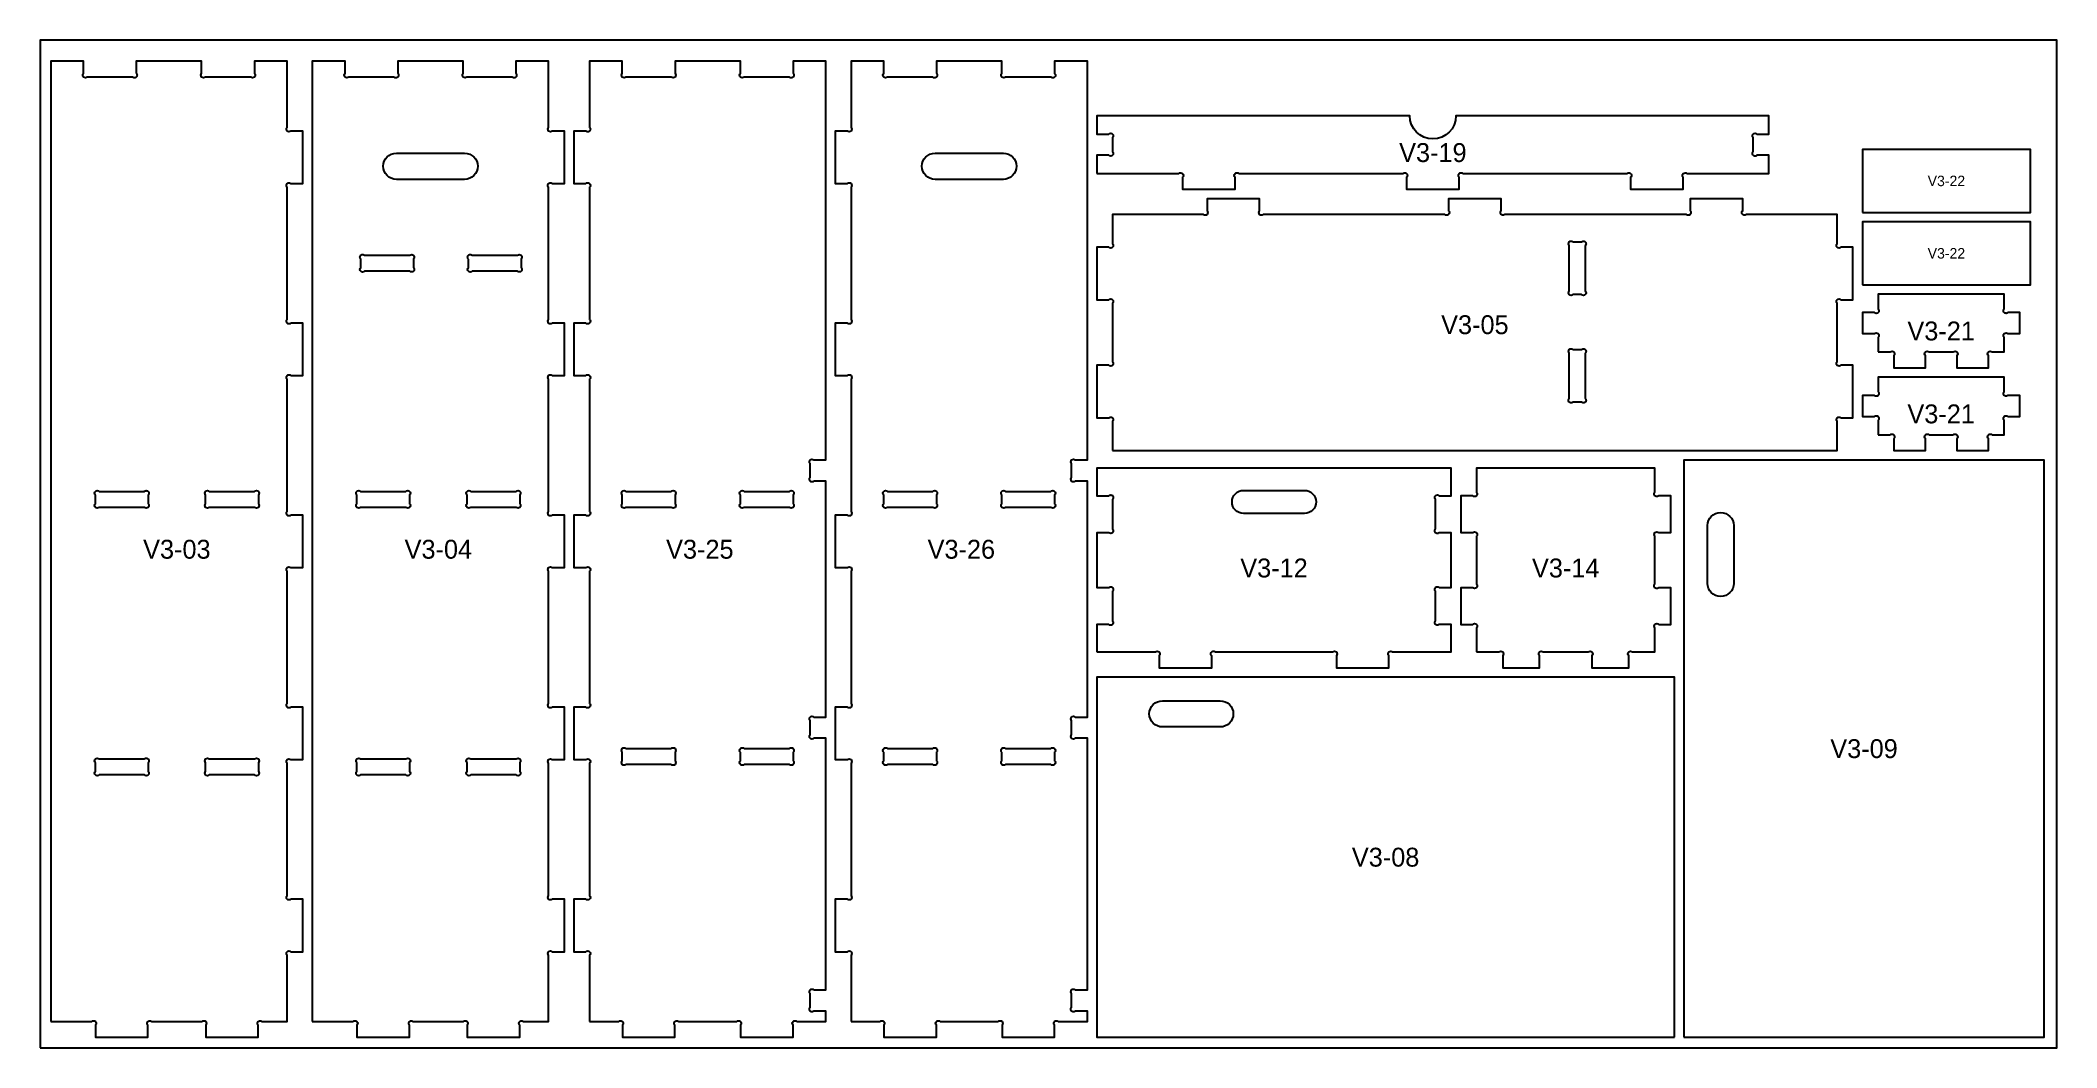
# Model space of a CAD drawing. Header units: inches. Extents: x 0 to 96, y 0 to 48.
import ezdxf
from ezdxf.enums import TextEntityAlignment as Align

# ---------------------------------------------------------------- set-up
doc = ezdxf.new("R2010")
doc.units = ezdxf.units.IN
doc.header["$MEASUREMENT"] = 0
for name, color, linetype in [('CUT_INSIDE', 5, 'Continuous'), ('CUT_OUTSIDE', 1, 'Continuous'), ('LABELS', 7, 'Continuous'), ('SHEET', 8, 'Continuous')]:
    doc.layers.add(name, color=color, linetype=linetype)

msp = doc.modelspace()

# ---------------------------------------------------------------- linework, layer by layer
at = {"layer": 'CUT_INSIDE'}
for points in [[(16.95, 42.625), (20.2, 42.625, -1), (20.2, 41.375), (16.95, 41.375, -1)], [(42.6, 42.625), (45.85, 42.625, -1), (45.85, 41.375), (42.6, 41.375, -1)], [(72.794, 38.217, -1), (72.971, 38.394), (73.379, 38.394, -1), (73.556, 38.217), (73.556, 36.058, -1), (73.379, 35.882), (72.971, 35.882, -1), (72.794, 36.058)], [(15.256, 37.579, -1), (15.433, 37.756), (17.592, 37.756, -1), (17.768, 37.579), (17.768, 37.171, -1), (17.592, 36.994), (15.433, 36.994, -1), (15.256, 37.171)], [(20.381, 37.579, -1), (20.558, 37.756), (22.717, 37.756, -1), (22.893, 37.579), (22.893, 37.171, -1), (22.717, 36.994), (20.558, 36.994, -1), (20.381, 37.171)], [(72.794, 33.092, -1), (72.971, 33.269), (73.379, 33.269, -1), (73.556, 33.092), (73.556, 30.933, -1), (73.379, 30.756), (72.971, 30.756, -1), (72.794, 30.933)], [(2.619, 26.329, -1), (2.796, 26.506), (4.954, 26.506, -1), (5.131, 26.329), (5.131, 25.921, -1), (4.954, 25.744), (2.796, 25.744, -1), (2.619, 25.921)], [(7.869, 26.329, -1), (8.046, 26.506), (10.204, 26.506, -1), (10.381, 26.329), (10.381, 25.921, -1), (10.204, 25.744), (8.046, 25.744, -1), (7.869, 25.921)], [(15.069, 26.329, -1), (15.246, 26.506), (17.404, 26.506, -1), (17.581, 26.329), (17.581, 25.921, -1), (17.404, 25.744), (15.246, 25.744, -1), (15.069, 25.921)], [(20.319, 26.329, -1), (20.496, 26.506), (22.654, 26.506, -1), (22.831, 26.329), (22.831, 25.921, -1), (22.654, 25.744), (20.496, 25.744, -1), (20.319, 25.921)], [(27.706, 26.329, -1), (27.883, 26.506), (30.042, 26.506, -1), (30.218, 26.329), (30.218, 25.921, -1), (30.042, 25.744), (27.883, 25.744, -1), (27.706, 25.921)], [(33.331, 26.329, -1), (33.508, 26.506), (35.667, 26.506, -1), (35.843, 26.329), (35.843, 25.921, -1), (35.667, 25.744), (33.508, 25.744, -1), (33.331, 25.921)], [(40.156, 26.329, -1), (40.333, 26.506), (42.492, 26.506, -1), (42.668, 26.329), (42.668, 25.921, -1), (42.492, 25.744), (40.333, 25.744, -1), (40.156, 25.921)], [(45.781, 26.329, -1), (45.958, 26.506), (48.117, 26.506, -1), (48.293, 26.329), (48.293, 25.921, -1), (48.117, 25.744), (45.958, 25.744, -1), (45.781, 25.921)], [(57.287, 26.556), (60.188, 26.556, -1), (60.188, 25.456), (57.287, 25.456, -1)], [(79.375, 22.125), (79.375, 24.875, -1), (80.625, 24.875), (80.625, 22.125, -1)], [(56.175, 15.281), (53.425, 15.281, -1), (53.425, 16.531), (56.175, 16.531, -1)], [(2.619, 13.579, -1), (2.796, 13.756), (4.954, 13.756, -1), (5.131, 13.579), (5.131, 13.171, -1), (4.954, 12.994), (2.796, 12.994, -1), (2.619, 13.171)], [(7.869, 13.579, -1), (8.046, 13.756), (10.204, 13.756, -1), (10.381, 13.579), (10.381, 13.171, -1), (10.204, 12.994), (8.046, 12.994, -1), (7.869, 13.171)], [(15.069, 13.579, -1), (15.246, 13.756), (17.404, 13.756, -1), (17.581, 13.579), (17.581, 13.171, -1), (17.404, 12.994), (15.246, 12.994, -1), (15.069, 13.171)], [(20.319, 13.579, -1), (20.496, 13.756), (22.654, 13.756, -1), (22.831, 13.579), (22.831, 13.171, -1), (22.654, 12.994), (20.496, 12.994, -1), (20.319, 13.171)], [(27.706, 14.079, -1), (27.883, 14.256), (30.042, 14.256, -1), (30.218, 14.079), (30.218, 13.671, -1), (30.042, 13.494), (27.883, 13.494, -1), (27.706, 13.671)], [(33.331, 14.079, -1), (33.508, 14.256), (35.667, 14.256, -1), (35.843, 14.079), (35.843, 13.671, -1), (35.667, 13.494), (33.508, 13.494, -1), (33.331, 13.671)], [(40.156, 14.079, -1), (40.333, 14.256), (42.492, 14.256, -1), (42.668, 14.079), (42.668, 13.671, -1), (42.492, 13.494), (40.333, 13.494, -1), (40.156, 13.671)], [(45.781, 14.079, -1), (45.958, 14.256), (48.117, 14.256, -1), (48.293, 14.079), (48.293, 13.671, -1), (48.117, 13.494), (45.958, 13.494, -1), (45.781, 13.671)]]:
    msp.add_lwpolyline(points, format="xyb", close=True, dxfattribs=at)
at = {"layer": 'CUT_OUTSIDE'}
for points in [[(0.5, 1.25), (2.448, 1.25, -1), (2.625, 1.073), (2.625, 0.5), (5.125, 0.5), (5.125, 1.073, -1), (5.302, 1.25), (7.698, 1.25, -1), (7.875, 1.073), (7.875, 0.5), (10.375, 0.5), (10.375, 1.073, -1), (10.552, 1.25), (11.75, 1.25), (11.75, 4.398, -1), (11.927, 4.575), (12.5, 4.575), (12.5, 7.075), (11.927, 7.075, -1), (11.75, 7.252), (11.75, 13.548, -1), (11.927, 13.725), (12.5, 13.725), (12.5, 16.225), (11.927, 16.225, -1), (11.75, 16.402), (11.75, 22.698, -1), (11.927, 22.875), (12.5, 22.875), (12.5, 25.375), (11.927, 25.375, -1), (11.75, 25.552), (11.75, 31.848, -1), (11.927, 32.025), (12.5, 32.025), (12.5, 34.525), (11.927, 34.525, -1), (11.75, 34.702), (11.75, 40.998, -1), (11.927, 41.175), (12.5, 41.175), (12.5, 43.675), (11.927, 43.675, -1), (11.75, 43.852), (11.75, 47), (10.194, 47), (10.194, 46.427, -1), (10.017, 46.25), (7.858, 46.25, -1), (7.681, 46.427), (7.681, 47), (4.569, 47), (4.569, 46.427, -1), (4.392, 46.25), (2.233, 46.25, -1), (2.056, 46.427), (2.056, 47), (0.5, 47)], [(12.95, 1.25), (14.898, 1.25, -1), (15.075, 1.073), (15.075, 0.5), (17.575, 0.5), (17.575, 1.073, -1), (17.752, 1.25), (20.148, 1.25, -1), (20.325, 1.073), (20.325, 0.5), (22.825, 0.5), (22.825, 1.073, -1), (23.002, 1.25), (24.2, 1.25), (24.2, 4.398, -1), (24.377, 4.575), (24.95, 4.575), (24.95, 7.075), (24.377, 7.075, -1), (24.2, 7.252), (24.2, 13.548, -1), (24.377, 13.725), (24.95, 13.725), (24.95, 16.225), (24.377, 16.225, -1), (24.2, 16.402), (24.2, 22.698, -1), (24.377, 22.875), (24.95, 22.875), (24.95, 25.375), (24.377, 25.375, -1), (24.2, 25.552), (24.2, 31.848, -1), (24.377, 32.025), (24.95, 32.025), (24.95, 34.525), (24.377, 34.525, -1), (24.2, 34.702), (24.2, 40.998, -1), (24.377, 41.175), (24.95, 41.175), (24.95, 43.675), (24.377, 43.675, -1), (24.2, 43.852), (24.2, 47), (22.643, 47), (22.643, 46.427, -1), (22.467, 46.25), (20.308, 46.25, -1), (20.131, 46.427), (20.131, 47), (17.018, 47), (17.018, 46.427, -1), (16.842, 46.25), (14.683, 46.25, -1), (14.506, 46.427), (14.506, 47), (12.95, 47)], [(26.15, 1.25), (27.536, 1.25, -1), (27.712, 1.073), (27.712, 0.5), (30.212, 0.5), (30.212, 1.073, -1), (30.389, 1.25), (33.161, 1.25, -1), (33.337, 1.073), (33.337, 0.5), (35.837, 0.5), (35.837, 1.073, -1), (36.014, 1.25), (37.4, 1.25), (37.4, 1.744), (36.827, 1.744, -1), (36.65, 1.921), (36.65, 2.579, -1), (36.827, 2.756), (37.4, 2.756), (37.4, 14.744), (36.827, 14.744, -1), (36.65, 14.921), (36.65, 15.579, -1), (36.827, 15.756), (37.4, 15.756), (37.4, 26.994), (36.827, 26.994, -1), (36.65, 27.171), (36.65, 27.829, -1), (36.827, 28.006), (37.4, 28.006), (37.4, 47), (35.843, 47), (35.843, 46.427, -1), (35.667, 46.25), (33.508, 46.25, -1), (33.331, 46.427), (33.331, 47), (30.218, 47), (30.218, 46.427, -1), (30.042, 46.25), (27.883, 46.25, -1), (27.706, 46.427), (27.706, 47), (26.15, 47), (26.15, 43.852, -1), (25.973, 43.675), (25.4, 43.675), (25.4, 41.175), (25.973, 41.175, -1), (26.15, 40.998), (26.15, 34.702, -1), (25.973, 34.525), (25.4, 34.525), (25.4, 32.025), (25.973, 32.025, -1), (26.15, 31.848), (26.15, 25.552, -1), (25.973, 25.375), (25.4, 25.375), (25.4, 22.875), (25.973, 22.875, -1), (26.15, 22.698), (26.15, 16.402, -1), (25.973, 16.225), (25.4, 16.225), (25.4, 13.725), (25.973, 13.725, -1), (26.15, 13.548), (26.15, 7.252, -1), (25.973, 7.075), (25.4, 7.075), (25.4, 4.575), (25.973, 4.575, -1), (26.15, 4.398)], [(38.6, 1.25), (39.986, 1.25, -1), (40.162, 1.073), (40.162, 0.5), (42.662, 0.5), (42.662, 1.073, -1), (42.839, 1.25), (45.611, 1.25, -1), (45.787, 1.073), (45.787, 0.5), (48.287, 0.5), (48.287, 1.073, -1), (48.464, 1.25), (49.85, 1.25), (49.85, 1.744), (49.277, 1.744, -1), (49.1, 1.921), (49.1, 2.579, -1), (49.277, 2.756), (49.85, 2.756), (49.85, 14.744), (49.277, 14.744, -1), (49.1, 14.921), (49.1, 15.579, -1), (49.277, 15.756), (49.85, 15.756), (49.85, 26.994), (49.277, 26.994, -1), (49.1, 27.171), (49.1, 27.829, -1), (49.277, 28.006), (49.85, 28.006), (49.85, 47), (48.293, 47), (48.293, 46.427, -1), (48.117, 46.25), (45.958, 46.25, -1), (45.781, 46.427), (45.781, 47), (42.668, 47), (42.668, 46.427, -1), (42.492, 46.25), (40.333, 46.25, -1), (40.156, 46.427), (40.156, 47), (38.6, 47), (38.6, 43.852, -1), (38.423, 43.675), (37.85, 43.675), (37.85, 41.175), (38.423, 41.175, -1), (38.6, 40.998), (38.6, 34.702, -1), (38.423, 34.525), (37.85, 34.525), (37.85, 32.025), (38.423, 32.025, -1), (38.6, 31.848), (38.6, 25.552, -1), (38.423, 25.375), (37.85, 25.375), (37.85, 22.875), (38.423, 22.875, -1), (38.6, 22.698), (38.6, 16.402, -1), (38.423, 16.225), (37.85, 16.225), (37.85, 13.725), (38.423, 13.725, -1), (38.6, 13.548), (38.6, 7.252, -1), (38.423, 7.075), (37.85, 7.075), (37.85, 4.575), (38.423, 4.575, -1), (38.6, 4.398)], [(50.3, 41.65), (54.207, 41.65, -1), (54.383, 41.473), (54.383, 40.9), (56.883, 40.9), (56.883, 41.473, -1), (57.06, 41.65), (64.873, 41.65, -1), (65.05, 41.473), (65.05, 40.9), (67.55, 40.9), (67.55, 41.473, -1), (67.727, 41.65), (75.54, 41.65, -1), (75.717, 41.473), (75.717, 40.9), (78.217, 40.9), (78.217, 41.473, -1), (78.393, 41.65), (82.3, 41.65), (82.3, 42.519), (81.727, 42.519, -1), (81.55, 42.696), (81.55, 43.354, -1), (81.727, 43.531), (82.3, 43.531), (82.3, 44.4), (67.4, 44.4, -1), (65.2, 44.4), (50.3, 44.4), (50.3, 43.531), (50.873, 43.531, -1), (51.05, 43.354), (51.05, 42.696, -1), (50.873, 42.519), (50.3, 42.519)], [(51.05, 28.45), (85.55, 28.45), (85.55, 29.836, -1), (85.727, 30.012), (86.3, 30.012), (86.3, 32.513), (85.727, 32.513, -1), (85.55, 32.689), (85.55, 35.461, -1), (85.727, 35.638), (86.3, 35.638), (86.3, 38.138), (85.727, 38.138, -1), (85.55, 38.314), (85.55, 39.7), (81.227, 39.7, -1), (81.05, 39.877), (81.05, 40.45), (78.55, 40.45), (78.55, 39.877, -1), (78.373, 39.7), (69.727, 39.7, -1), (69.55, 39.877), (69.55, 40.45), (67.05, 40.45), (67.05, 39.877, -1), (66.873, 39.7), (58.227, 39.7, -1), (58.05, 39.877), (58.05, 40.45), (55.55, 40.45), (55.55, 39.877, -1), (55.373, 39.7), (51.05, 39.7), (51.05, 38.314, -1), (50.873, 38.138), (50.3, 38.138), (50.3, 35.638), (50.873, 35.638, -1), (51.05, 35.461), (51.05, 32.689, -1), (50.873, 32.513), (50.3, 32.513), (50.3, 30.012), (50.873, 30.012, -1), (51.05, 29.836)], [(87.5, 33.15), (88.073, 33.15, -1), (88.25, 32.973), (88.25, 32.4), (89.75, 32.4), (89.75, 32.973, -1), (89.927, 33.15), (91.073, 33.15, -1), (91.25, 32.973), (91.25, 32.4), (92.75, 32.4), (92.75, 32.973, -1), (92.927, 33.15), (93.5, 33.15), (93.5, 33.848, -1), (93.677, 34.025), (94.25, 34.025), (94.25, 35.025), (93.677, 35.025, -1), (93.5, 35.202), (93.5, 35.9), (87.5, 35.9), (87.5, 35.202, -1), (87.323, 35.025), (86.75, 35.025), (86.75, 34.025), (87.323, 34.025, -1), (87.5, 33.848)], [(87.5, 29.2), (88.073, 29.2, -1), (88.25, 29.023), (88.25, 28.45), (89.75, 28.45), (89.75, 29.023, -1), (89.927, 29.2), (91.073, 29.2, -1), (91.25, 29.023), (91.25, 28.45), (92.75, 28.45), (92.75, 29.023, -1), (92.927, 29.2), (93.5, 29.2), (93.5, 29.898, -1), (93.677, 30.075), (94.25, 30.075), (94.25, 31.075), (93.677, 31.075, -1), (93.5, 31.252), (93.5, 31.95), (87.5, 31.95), (87.5, 31.252, -1), (87.323, 31.075), (86.75, 31.075), (86.75, 30.075), (87.323, 30.075, -1), (87.5, 29.898)], [(50.3, 18.856), (53.092, 18.856, -1), (53.269, 18.679), (53.269, 18.106), (55.769, 18.106), (55.769, 18.679, -1), (55.946, 18.856), (61.529, 18.856, -1), (61.706, 18.679), (61.706, 18.106), (64.206, 18.106), (64.206, 18.679, -1), (64.383, 18.856), (67.175, 18.856), (67.175, 20.163), (66.602, 20.163, -1), (66.425, 20.34), (66.425, 21.748, -1), (66.602, 21.925), (67.175, 21.925), (67.175, 24.538), (66.602, 24.538, -1), (66.425, 24.715), (66.425, 26.123, -1), (66.602, 26.3), (67.175, 26.3), (67.175, 27.606), (50.3, 27.606), (50.3, 26.3), (50.873, 26.3, -1), (51.05, 26.123), (51.05, 24.715, -1), (50.873, 24.538), (50.3, 24.538), (50.3, 21.925), (50.873, 21.925, -1), (51.05, 21.748), (51.05, 20.34, -1), (50.873, 20.163), (50.3, 20.163)], [(68.375, 18.856), (69.448, 18.856, -1), (69.625, 18.679), (69.625, 18.106), (71.375, 18.106), (71.375, 18.679, -1), (71.552, 18.856), (73.698, 18.856, -1), (73.875, 18.679), (73.875, 18.106), (75.625, 18.106), (75.625, 18.679, -1), (75.802, 18.856), (76.875, 18.856), (76.875, 19.992, -1), (77.052, 20.169), (77.625, 20.169), (77.625, 21.919), (77.052, 21.919, -1), (76.875, 22.096), (76.875, 24.367, -1), (77.052, 24.544), (77.625, 24.544), (77.625, 26.294), (77.052, 26.294, -1), (76.875, 26.471), (76.875, 27.606), (68.375, 27.606), (68.375, 26.471, -1), (68.198, 26.294), (67.625, 26.294), (67.625, 24.544), (68.198, 24.544, -1), (68.375, 24.367), (68.375, 22.096, -1), (68.198, 21.919), (67.625, 21.919), (67.625, 20.169), (68.198, 20.169, -1), (68.375, 19.992)]]:
    msp.add_lwpolyline(points, format="xyb", close=True, dxfattribs=at)
for points in [[(86.75, 39.8), (94.75, 39.8), (94.75, 42.8), (86.75, 42.8)], [(86.75, 36.35), (94.75, 36.35), (94.75, 39.35), (86.75, 39.35)], [(78.25, 0.5), (95.406, 0.5), (95.406, 28), (78.25, 28)], [(77.8, 0.5), (77.8, 17.656), (50.3, 17.656), (50.3, 0.5)]]:
    msp.add_lwpolyline(points, close=True, dxfattribs=at)
at = {"layer": 'SHEET'}
msp.add_lwpolyline([(0, 0), (96, 0), (96, 48), (0, 48)], close=True, dxfattribs=at)

# ---------------------------------------------------------------- texts
at = {"layer": 'LABELS'}
for s, height, p in [('V3-19', 0.9, (66.3, 42.65)), ('V3-22', 0.5, (90.75, 41.3)), ('V3-22', 0.5, (90.75, 37.85)), ('V3-05', 0.9, (68.3, 34.45)), ('V3-21', 0.9, (90.5, 34.15)), ('V3-21', 0.9, (90.5, 30.2)), ('V3-03', 0.9, (6.5, 23.75)), ('V3-04', 0.9, (18.95, 23.75)), ('V3-25', 0.9, (31.4, 23.75)), ('V3-26', 0.9, (43.85, 23.75)), ('V3-12', 0.9, (58.737, 22.856)), ('V3-14', 0.9, (72.625, 22.856)), ('V3-09', 0.9, (86.828, 14.25)), ('V3-08', 0.9, (64.05, 9.078))]:
    msp.add_text(s, height=height, dxfattribs=at).set_placement(p, align=Align.MIDDLE_CENTER)

doc.saveas('drawing.dxf')
